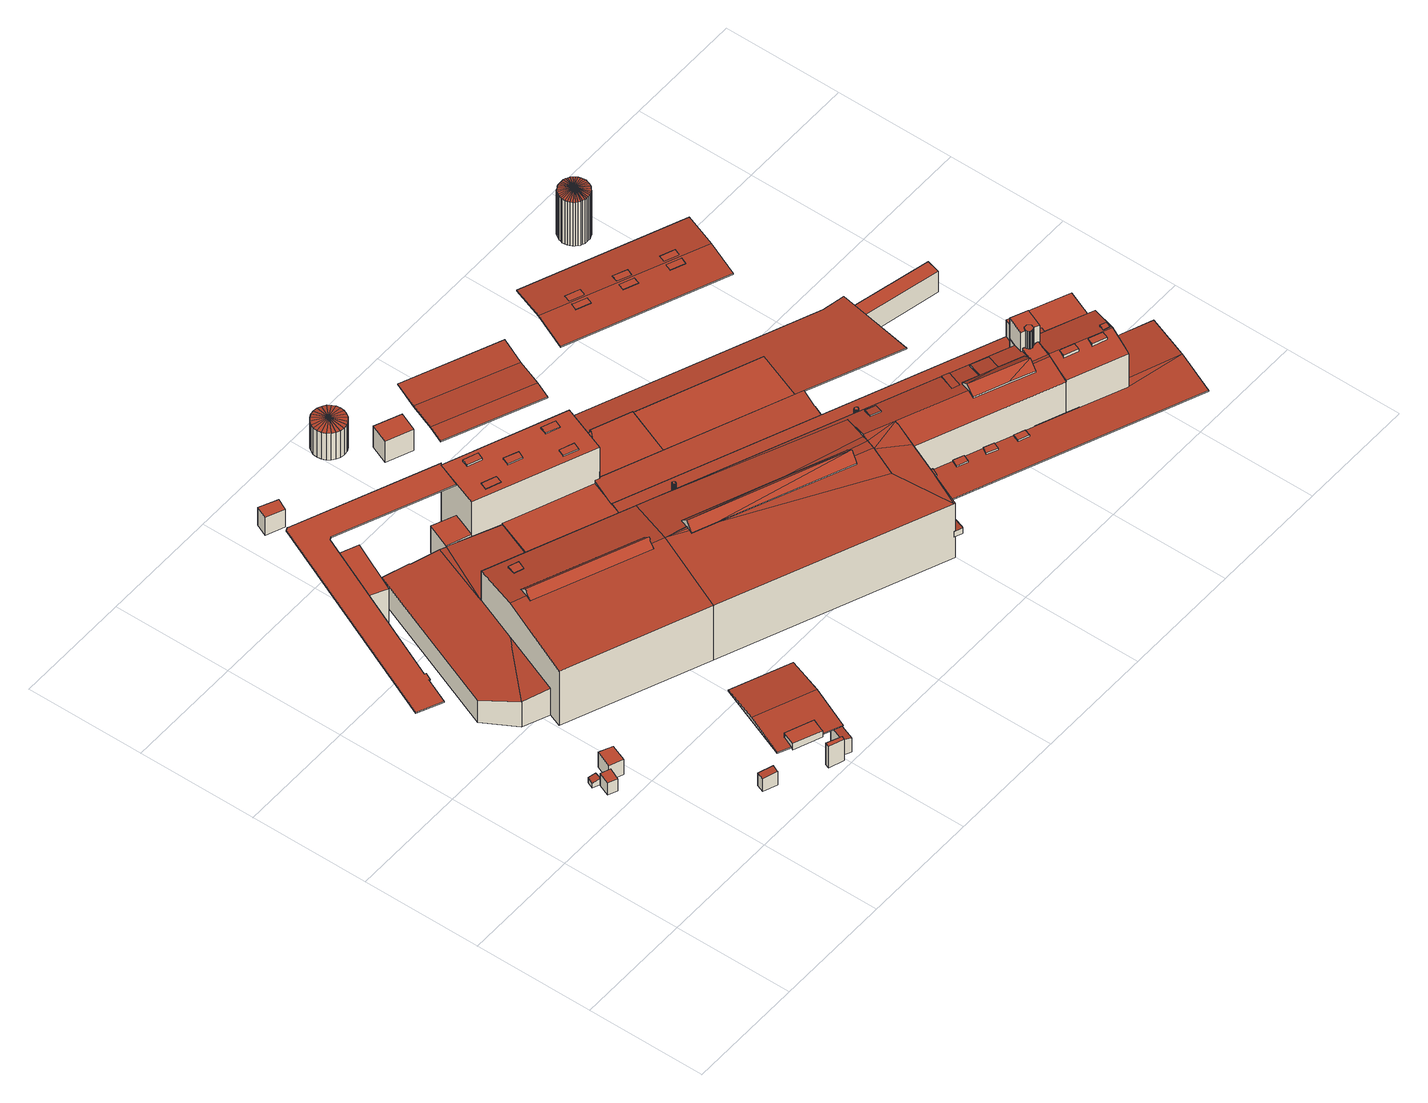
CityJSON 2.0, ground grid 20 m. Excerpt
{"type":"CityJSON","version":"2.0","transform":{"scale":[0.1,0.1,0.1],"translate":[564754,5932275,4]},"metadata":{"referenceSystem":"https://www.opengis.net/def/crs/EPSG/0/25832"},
"CityObjects":{
"building1":{"type":"Building","attributes":{"Grundfläche 2D":"3.600412","Grundhöhe NN":"5.811"},"geometry":[{"type":"Solid","lod":"3","boundaries":[[[[0,1,2,3]],[[4,5,3,2]],[[5,6,0,3]],[[6,7,1,0]],[[7,4,2,1]],[[7,6,5,4]]]],"semantics":{"surfaces":[{"type":"RoofSurface"},{"type":"WallSurface"},{"type":"GroundSurface"}],"values":[[0,1,1,1,1,2]]}}]},
"building2":{"type":"Building","attributes":{"Grundfläche 2D":"1.578413","Grundhöhe NN":"5.788"},"geometry":[{"type":"Solid","lod":"3","boundaries":[[[[8,9,10,11]],[[12,13,11,10]],[[13,14,8,11]],[[14,15,9,8]],[[15,12,10,9]],[[15,14,13,12]]]],"semantics":{"surfaces":[{"type":"RoofSurface"},{"type":"WallSurface"},{"type":"GroundSurface"}],"values":[[0,1,1,1,1,2]]}}]},
"building3":{"type":"Building","attributes":{"Grundfläche 2D":"7.293297","Grundhöhe NN":"5.823"},"geometry":[{"type":"Solid","lod":"3","boundaries":[[[[16,17,18,19]],[[20,21,19,18]],[[21,22,16,19]],[[22,23,17,16]],[[23,20,18,17]],[[23,22,21,20]]]],"semantics":{"surfaces":[{"type":"RoofSurface"},{"type":"WallSurface"},{"type":"GroundSurface"}],"values":[[0,1,1,1,1,2]]}}]},
"building4":{"type":"Building","attributes":{"Grundfläche 2D":"3.439639","Grundhöhe NN":"5.798"},"geometry":[{"type":"Solid","lod":"3","boundaries":[[[[24,25,26,27,28]],[[29,30,26,25]],[[30,31,27,26]],[[31,32,28,27]],[[28,32,33,29,25,24]],[[31,30,29,33,32]]]],"semantics":{"surfaces":[{"type":"RoofSurface"},{"type":"WallSurface"},{"type":"GroundSurface"}],"values":[[0,1,1,1,1,2]]}}]},
"building5":{"type":"Building","attributes":{"Grundfläche 2D":"9.857944","Grundhöhe NN":"5.798"},"children":["building5-1","building5-2"],"geometry":[{"type":"Solid","lod":"3","boundaries":[[[[34,35,36,37]],[[24,25,26,27,28]],[[38,39,40,41]],[[42,43,41,40]],[[43,44,38,41]],[[44,45,39,38]],[[45,42,40,39]],[[46,47,37,36]],[[47,48,34,37]],[[48,49,35,34]],[[49,46,36,35]],[[29,30,26,25]],[[30,31,27,26]],[[31,32,28,27]],[[28,32,33,29,25,24]],[[49,48,47,46]],[[31,30,29,33,32]],[[45,44,43,42]]]],"semantics":{"surfaces":[{"type":"RoofSurface"},{"type":"WallSurface"},{"type":"GroundSurface"}],"values":[[0,0,0,1,1,1,1,1,1,1,1,1,1,1,1,2,2,2]]}}]},
"building5-1":{"type":"BuildingInstallation","parents":["building5"],"geometry":[{"type":"MultiSurface","lod":"3","boundaries":[[[50,51,52,53,54]],[[51,55,56,52]],[[57,54,53,52,56,58,59]],[[50,54,57,60]],[[61,55,51,50,60,62]],[[63,64,58,56,55,61]]],"semantics":{"surfaces":[{"type":"RoofSurface"},{"type":"WallSurface"},{"type":"OuterCeilingSurface"}],"values":[0,1,1,1,1,2]}}]},
"building5-2":{"type":"BuildingInstallation","parents":["building5"],"geometry":[{"type":"MultiSurface","lod":"3","boundaries":[[[62,60,57,59,65,66,67,68]],[[66,69,70,67]],[[65,59,58,71]],[[69,66,65,71,72]],[[70,69,72,73]],[[68,67,70,73,74]],[[62,68,74,61]],[[61,74,73,72,71,58,64,63]]],"semantics":{"surfaces":[{"type":"RoofSurface"},{"type":"WallSurface"},{"type":"OuterCeilingSurface"}],"values":[0,0,1,1,1,1,1,2]}}]},
"building6":{"type":"Building","attributes":{"Grundfläche 2D":"1.724451","Grundhöhe NN":"5.798"},"children":["building6-1","building6-2"],"geometry":[{"type":"Solid","lod":"3","boundaries":[[[[38,39,40,41]],[[42,43,41,40]],[[43,44,38,41]],[[44,45,39,38]],[[45,42,40,39]],[[45,44,43,42]]]],"semantics":{"surfaces":[{"type":"RoofSurface"},{"type":"WallSurface"},{"type":"GroundSurface"}],"values":[[0,1,1,1,1,2]]}}]},
"building6-1":{"type":"BuildingInstallation","parents":["building6"],"geometry":[{"type":"MultiSurface","lod":"3","boundaries":[[[50,51,52,53,54]],[[51,55,56,52]],[[57,54,53,52,56,58,59]],[[50,54,57,60]],[[61,55,51,50,60,62]],[[63,64,58,56,55,61]]],"semantics":{"surfaces":[{"type":"RoofSurface"},{"type":"WallSurface"},{"type":"OuterCeilingSurface"}],"values":[0,1,1,1,1,2]}}]},
"building6-2":{"type":"BuildingInstallation","parents":["building6"],"geometry":[{"type":"MultiSurface","lod":"3","boundaries":[[[62,60,57,59,65,66,67,68]],[[66,69,70,67]],[[65,59,58,71]],[[69,66,65,71,72]],[[70,69,72,73]],[[68,67,70,73,74]],[[62,68,74,61]],[[61,74,73,72,71,58,64,63]]],"semantics":{"surfaces":[{"type":"RoofSurface"},{"type":"WallSurface"},{"type":"OuterCeilingSurface"}],"values":[0,0,1,1,1,1,1,2]}}]},
"building7":{"type":"Building","attributes":{"Grundfläche 2D":"29.887065","Grundhöhe NN":"5.659"},"children":["building7-1"],"geometry":[{"type":"Solid","lod":"3","boundaries":[[[[75,76,77,78]],[[79,80,78,77]],[[80,81,75,78]],[[81,82,76,75]],[[82,79,77,76]],[[82,81,80,79]]]],"semantics":{"surfaces":[{"type":"RoofSurface"},{"type":"WallSurface"},{"type":"GroundSurface"}],"values":[[0,1,1,1,1,2]]}}]},
"building7-1":{"type":"BuildingInstallation","parents":["building7"],"geometry":[{"type":"MultiSurface","lod":"3","boundaries":[[[83,84,85,86,87,88,89,90,91,92,93,94,95,96,97,98]],[[88,99,100,89]],[[90,89,100,101]],[[91,90,101,102]],[[92,91,102,103]],[[93,92,103,104]],[[94,93,104,105]],[[95,94,105,106]],[[96,95,106,107]],[[97,96,107,108]],[[98,97,108,109]],[[83,98,109,110]],[[111,85,84,83,110,112]],[[86,85,111,113]],[[88,87,86,113,114,99]],[[107,106,105,104,103,102,101,100,99,114,113,111,112,110,109,108]]],"semantics":{"surfaces":[{"type":"RoofSurface"},{"type":"WallSurface"},{"type":"OuterCeilingSurface"}],"values":[0,1,1,1,1,1,1,1,1,1,1,1,1,1,1,2]}}]},
"building8":{"type":"Building","attributes":{"Grundfläche 2D":"7.015825","Grundhöhe NN":"4.697"},"geometry":[{"type":"Solid","lod":"3","boundaries":[[[[115,116,117,118]],[[119,120,118,117]],[[120,121,115,118]],[[121,122,116,115]],[[122,119,117,116]],[[122,121,120,119]]]],"semantics":{"surfaces":[{"type":"RoofSurface"},{"type":"WallSurface"},{"type":"GroundSurface"}],"values":[[0,1,1,1,1,2]]}}]},
"building9":{"type":"Building","attributes":{"Grundfläche 2D":"23.121320","Grundhöhe NN":"5.548"},"geometry":[{"type":"Solid","lod":"3","boundaries":[[[[123,124,125]],[[123,126,124]],[[123,125,127]],[[123,127,128]],[[123,128,129]],[[123,129,130]],[[123,130,131]],[[123,131,132]],[[123,132,133]],[[123,133,134]],[[123,134,135]],[[123,135,136]],[[123,136,137]],[[123,137,138]],[[123,138,139]],[[123,139,140]],[[123,140,141]],[[123,141,142]],[[123,142,143]],[[123,143,144]],[[123,144,145]],[[123,145,146]],[[123,146,147]],[[123,147,126]],[[148,149,125,124]],[[149,150,127,125]],[[150,151,128,127]],[[152,148,124,126]],[[151,153,129,128]],[[153,154,130,129]],[[154,155,131,130]],[[155,156,132,131]],[[156,157,133,132]],[[157,158,134,133]],[[158,159,135,134]],[[159,160,136,135]],[[160,161,137,136]],[[161,162,138,137]],[[162,163,139,138]],[[163,164,140,139]],[[164,165,141,140]],[[165,166,142,141]],[[166,167,143,142]],[[167,168,144,143]],[[168,169,145,144]],[[169,170,146,145]],[[170,171,147,146]],[[171,152,126,147]],[[161,160,159,158,157,156,155,154,153,151,150,149,148,152,171,170,169,168,167,166,165,164,163,162]]]],"semantics":{"surfaces":[{"type":"RoofSurface"},{"type":"WallSurface"},{"type":"GroundSurface"}],"values":[[0,0,0,0,0,0,0,0,0,0,0,0,0,0,0,0,0,0,0,0,0,0,0,0,1,1,1,1,1,1,1,1,1,1,1,1,1,1,1,1,1,1,1,1,1,1,1,1,2]]}}]},
"building10":{"type":"Building","attributes":{"Grundfläche 2D":"15.546656","Grundhöhe NN":"5.584"},"geometry":[{"type":"Solid","lod":"3","boundaries":[[[[172,173,174,175]],[[176,177,175,174]],[[177,178,172,175]],[[178,179,173,172]],[[179,176,174,173]],[[179,178,177,176]]]],"semantics":{"surfaces":[{"type":"RoofSurface"},{"type":"WallSurface"},{"type":"GroundSurface"}],"values":[[0,1,1,1,1,2]]}}]},
"building11":{"type":"Building","attributes":{"Grundfläche 2D":"214.095824","Grundhöhe NN":"12.430"},"geometry":[{"type":"Solid","lod":"3","boundaries":[[[[180,181,182,183]],[[184,181,180,185]],[[186,184,185,187]],[[188,189,183,182]],[[189,190,191,192,187,185,180,183]],[[192,193,186,187]],[[193,194,195,188,182,181,184,186]],[[195,190,189,188]],[[195,194,191,190]],[[194,193,192,191]]]],"semantics":{"surfaces":[{"type":"RoofSurface"},{"type":"WallSurface"},{"type":"GroundSurface"}],"values":[[0,0,0,1,1,1,1,2,2,2]]}}]},
"building12":{"type":"Building","attributes":{"Grundfläche 2D":"3289.865215","Grundhöhe NN":"5.638"},"children":["building12-1","building12-2","building12-3","building12-4","building12-5","building12-6","building12-7","building12-8","building12-9","building12-10","building12-11","building12-12","building12-13","building12-14","building12-15","building12-16","building12-17","building12-18","building12-19","building12-20","building12-21","building12-22","building12-23","building12-24","building12-25","building12-26"],"geometry":[{"type":"MultiSurface","lod":"3","boundaries":[[[196,197,198,199]],[[200,197,196]],[[197,201,202,198]],[[203,204,198,202]],[[205,206,207,208]],[[209,210,211,212,213,214,215,216,217,218,219,220,221,222,223,208,207,224,225,226,227]],[[228,229,230,227,226,231,232]],[[231,233,234,235,236,237,238]],[[235,239,240,241,236]],[[238,242,231]],[[231,242,243]],[[240,239,244,245,246]],[[244,230,229,247,245]],[[243,232,231]],[[248,249,234]],[[235,234,249,250,251]],[[252,220,219,218,253,254,255,256,211,210,257]],[[244,251,210]],[[210,209,244]],[[251,250,210]],[[258,259,260,261]],[[262,263,258,261,264,265]],[[266,267,268,261]],[[268,264,261]],[[269,264,268]],[[270,271,272,273,274,275,276,277,278,279,280]],[[226,281,282,283,284,285,286,287,288,289,231]],[[289,290,291,292,293,284,283,294,233,231]],[[295,296,297,298,299,300,292,291]],[[297,287,285,298]],[[301,302,303,304,305,306,307,308]],[[309,310,311,312,303,302]],[[313,314,315,316]],[[317,318,319,320,321,322,323,324]],[[325,326,327,328,329,330,331,332,333,334]],[[335,336,337,338]],[[339,340,341]],[[342,343,344,345,346]],[[347,345,344]],[[348,349,350,351,339,341,345,347]],[[352,353,354]],[[355,356,352,354,357]],[[358,277,329,328,359,360,361]],[[210,250,257]],[[251,244,239,235]],[[230,244,209,227]],[[199,256,255,254,200,196]],[[218,217,216,201,197,200,254,253]],[[216,215,214,202,201]],[[203,213,212,204]],[[204,212,211,256,199,198]],[[237,236,241,259,258,263]],[[241,240,246,245,247,267,266,261,260,259]],[[247,229,228,269,268,267]],[[242,238,237,263,262,265,264,269,228,232,243]],[[296,295,291,290,289,288,287,297]],[[285,287,286]],[[284,293,292,300,299,298,285]],[[220,252,310,309,302,301,222,221]],[[362,311,310,252,363,364,365,366,367]],[[368,319,304,303,312,311,362,367,366,369,370]],[[317,324,208,307,306,305,304,319,318]],[[208,223,308,307]],[[301,308,223,222]],[[225,224,207,371,271,270,280,279,278,358,226]],[[372,248,234,233,373,374,375]],[[376,257,250,249,248,372,375,374,377,378]],[[363,252,257,376,378,377,365,364]],[[205,208,324,323]],[[274,273,206,205,323,322]],[[271,371,207,206,273,272]],[[354,353,313,316,326,325]],[[313,353,379,380,314]],[[338,315,314,380,381,335]],[[382,342,360,359,327,326,316,315,338,383]],[[334,384,385,354,325]],[[359,328,327]],[[334,333,332,331,330,386,387,388,389,384]],[[329,277,276]],[[386,330,329,276,275,390]],[[337,343,391,383,338]],[[336,335,381,392]],[[336,392,391,343,337]],[[393,394,294,283,282,345,341,340]],[[233,294,394,373]],[[346,345,282,281,226,358,361]],[[343,342,382,391]],[[344,343,391,395]],[[348,347,344,395,396]],[[349,348,396,397]],[[350,349,397,398]],[[351,350,398,399]],[[339,351,399,400]],[[340,339,400,393]],[[319,368,370,369,401,320]],[[320,401,390,275,321]],[[321,275,274,322]],[[357,354,385,402]],[[355,357,402,403]],[[356,355,403,404]],[[352,356,404,405]],[[353,352,405,379]],[[277,358,278]],[[360,342,346,361]],[[392,381,380,379,405,404,403,402,385,384,389,388,387,386,390,401,369,366,365,377,374,373,394,393,400,399,398,397,396,395,391],[391,382,383]]],"semantics":{"surfaces":[{"type":"RoofSurface"},{"type":"WallSurface"},{"type":"GroundSurface"}],"values":[0,0,0,0,0,0,0,0,0,0,0,0,0,0,0,0,0,0,0,0,0,0,0,0,0,0,0,0,0,0,0,0,0,0,0,0,0,0,0,0,0,0,0,1,1,1,1,1,1,1,1,1,1,1,1,1,1,1,1,1,1,1,1,1,1,1,1,1,1,1,1,1,1,1,1,1,1,1,1,1,1,1,1,1,1,1,1,1,1,1,1,1,1,1,1,1,1,1,1,1,1,1,1,1,2]}}]},
"building12-1":{"type":"BuildingInstallation","parents":["building12"],"geometry":[{"type":"MultiSurface","lod":"3","boundaries":[[[406,407,408,409,410,411,412,413,414,415,416,417,418,419,420,421,422,423,424,425,426,427]],[[222,223,308,418,417,416,428,429,430,301]],[[205,420,419,418,308,223,208]],[[206,421,420,205]],[[421,206,207,431,422]],[[432,433,434,435,425,424,423,422,431]]],"semantics":{"surfaces":[{"type":"RoofSurface"},{"type":"WallSurface"}],"values":[0,1,1,1,1,1]}}]},
"building12-2":{"type":"BuildingInstallation","parents":["building12"],"geometry":[{"type":"MultiSurface","lod":"3","boundaries":[[[436,437,438,439,440,441,442,443,444,445,446,447,448,449,450,451,452,453,454,455,456,457,458,459,460,461,462]],[[406,427,438,437]],[[427,426,439,438]],[[426,425,440,439]],[[435,463,435,440,425]],[[435,464,441,440]],[[464,465,442,441]],[[465,466,443,442]],[[466,467,444,443]],[[467,468,445,444]],[[468,469,446,445]],[[469,470,471,448,447,446]],[[471,472,449,448]],[[472,473,450,449]],[[473,474,451,450]],[[474,475,452,451]],[[475,476,453,452]],[[453,476,428,416,454]],[[416,415,455,454]],[[415,414,456,455]],[[414,413,457,456]],[[413,412,458,457]],[[412,411,459,458]],[[411,410,460,459]],[[410,409,461,460]],[[409,408,462,461]],[[408,407,436,462]],[[407,406,437,436]]],"semantics":{"surfaces":[{"type":"RoofSurface"},{"type":"WallSurface"}],"values":[0,1,1,1,1,1,1,1,1,1,1,1,1,1,1,1,1,1,1,1,1,1,1,1,1,1,1,1]}}]},
"building12-3":{"type":"BuildingInstallation","parents":["building12"],"geometry":[{"type":"MultiSurface","lod":"3","boundaries":[[[477,478,479,480]],[[480,479,481,482]],[[477,480,482,483]],[[483,484,478,477]],[[484,481,479,478]]],"semantics":{"surfaces":[{"type":"RoofSurface"},{"type":"WallSurface"}],"values":[0,1,1,1,1]}}]},
"building12-4":{"type":"BuildingInstallation","parents":["building12"],"geometry":[{"type":"MultiSurface","lod":"3","boundaries":[[[485,486,487,488]],[[488,487,489,490]],[[490,491,485,488]],[[486,485,491,492]],[[487,486,492,489]]],"semantics":{"surfaces":[{"type":"RoofSurface"},{"type":"WallSurface"}],"values":[0,1,1,1,1]}}]},
"building12-5":{"type":"BuildingInstallation","parents":["building12"],"geometry":[{"type":"MultiSurface","lod":"3","boundaries":[[[493,494,495,496]],[[496,495,497,498]],[[493,496,498,499]],[[494,493,499,500]],[[495,494,500,497]]],"semantics":{"surfaces":[{"type":"RoofSurface"},{"type":"WallSurface"}],"values":[0,1,1,1,1]}}]},
"building12-6":{"type":"BuildingInstallation","parents":["building12"],"geometry":[{"type":"MultiSurface","lod":"3","boundaries":[[[501,502,503,504]],[[504,503,505,506]],[[501,504,506,507]],[[502,501,507,508]],[[503,502,508,505]]],"semantics":{"surfaces":[{"type":"RoofSurface"},{"type":"WallSurface"}],"values":[0,1,1,1,1]}}]},
"building12-7":{"type":"BuildingInstallation","parents":["building12"],"geometry":[{"type":"MultiSurface","lod":"3","boundaries":[[[509,510,511,512]],[[512,511,513,514]],[[509,512,514,515]],[[510,509,515,516]],[[511,510,516,513]]],"semantics":{"surfaces":[{"type":"RoofSurface"},{"type":"WallSurface"}],"values":[0,1,1,1,1]}}]},
"building12-8":{"type":"BuildingInstallation","parents":["building12"],"geometry":[{"type":"MultiSurface","lod":"3","boundaries":[[[517,518,519,520,521,522,523,524,525,526,527,528,529,530,531,532,533,534,535,536]],[[525,524,537,538]],[[526,525,538,539]],[[527,526,539,540]],[[528,527,540,541]],[[529,528,541,542]],[[530,529,542,543]],[[531,530,543,544]],[[532,531,544,545]],[[533,532,545,546]],[[534,533,546,547]],[[535,534,547,548]],[[536,535,548,549]],[[517,536,549,550]],[[518,517,550,551]],[[519,518,551,552]],[[520,519,552,553]],[[521,520,553,554]],[[522,521,554,555]],[[523,522,555,556]],[[524,523,556,537]]],"semantics":{"surfaces":[{"type":"RoofSurface"},{"type":"WallSurface"}],"values":[0,1,1,1,1,1,1,1,1,1,1,1,1,1,1,1,1,1,1,1,1]}}]},
"building12-9":{"type":"BuildingInstallation","parents":["building12"],"geometry":[{"type":"MultiSurface","lod":"3","boundaries":[[[557,558,559,560]],[[561,562,559,558]],[[560,559,562,563,564,565]],[[565,279,557,560]],[[557,279,280,270,561,558]]],"semantics":{"surfaces":[{"type":"RoofSurface"},{"type":"WallSurface"}],"values":[0,1,1,1,1]}}]},
"building12-10":{"type":"BuildingInstallation","parents":["building12"],"geometry":[{"type":"MultiSurface","lod":"3","boundaries":[[[371,566,567,562,561]],[[271,371,561,270]],[[272,566,371,271]],[[568,567,566,272,569]],[[568,563,562,567]]],"semantics":{"surfaces":[{"type":"RoofSurface"},{"type":"WallSurface"}],"values":[0,1,1,1,1]}}]},
"building12-11":{"type":"BuildingInstallation","parents":["building12"],"geometry":[{"type":"MultiSurface","lod":"3","boundaries":[[[570,571,572,573]],[[573,572,574,575]],[[570,573,575,576]],[[571,570,576,577]],[[572,571,577,574]]],"semantics":{"surfaces":[{"type":"RoofSurface"},{"type":"WallSurface"}],"values":[0,1,1,1,1]}}]},
"building12-12":{"type":"BuildingInstallation","parents":["building12"],"geometry":[{"type":"MultiSurface","lod":"3","boundaries":[[[578,579,580,581,582,583,584,585,586,587,588,589,590,591,592,593,594,595,596,597,598,599]],[[586,585,600,601]],[[587,586,601,602]],[[588,587,602,603]],[[589,588,603,604]],[[590,589,604,605]],[[591,590,605,606]],[[592,591,606,607]],[[593,592,607,608]],[[594,593,608,609]],[[595,594,609,610]],[[596,595,610,611]],[[597,596,611,612]],[[598,597,612,613]],[[599,598,613,614]],[[578,599,614,615]],[[579,578,615,616]],[[580,579,616,617]],[[581,580,617,618]],[[582,581,618,619]],[[583,582,619,620]],[[584,583,620,621]],[[585,584,621,600]]],"semantics":{"surfaces":[{"type":"RoofSurface"},{"type":"WallSurface"}],"values":[0,1,1,1,1,1,1,1,1,1,1,1,1,1,1,1,1,1,1,1,1,1,1]}}]},
"building12-13":{"type":"BuildingInstallation","parents":["building12"],"geometry":[{"type":"MultiSurface","lod":"3","boundaries":[[[622,623,624,625]],[[625,624,626,627]],[[622,625,627,628]],[[623,622,628,629]],[[624,623,629,626]]],"semantics":{"surfaces":[{"type":"RoofSurface"},{"type":"WallSurface"}],"values":[0,1,1,1,1]}}]},
"building12-14":{"type":"BuildingInstallation","parents":["building12"],"geometry":[{"type":"MultiSurface","lod":"3","boundaries":[[[630,631,632,633]],[[632,317,318,633]],[[318,634,630,633]],[[631,630,634,635]],[[317,632,631,635]]],"semantics":{"surfaces":[{"type":"RoofSurface"},{"type":"WallSurface"}],"values":[0,1,1,1,1]}}]},
"building12-15":{"type":"BuildingInstallation","parents":["building12"],"geometry":[{"type":"MultiSurface","lod":"3","boundaries":[[[636,637,638,639]],[[637,636,640,641]],[[641,642,638,637]],[[642,643,639,638]],[[636,639,643,640]]],"semantics":{"surfaces":[{"type":"RoofSurface"},{"type":"WallSurface"}],"values":[0,1,1,1,1]}}]},
"building12-16":{"type":"BuildingInstallation","parents":["building12"],"geometry":[{"type":"MultiSurface","lod":"3","boundaries":[[[644,645,646,647]],[[647,646,648,649]],[[644,647,649,650]],[[645,644,650,651]],[[646,645,651,648]]],"semantics":{"surfaces":[{"type":"RoofSurface"},{"type":"WallSurface"}],"values":[0,1,1,1,1]}}]},
"building12-17":{"type":"BuildingInstallation","parents":["building12"],"geometry":[{"type":"MultiSurface","lod":"3","boundaries":[[[652,653,654,655,656,657]],[[658,655,654,653,659,660]],[[656,655,658,661]],[[657,656,661,662]],[[659,653,652,657,662,663]]],"semantics":{"surfaces":[{"type":"RoofSurface"},{"type":"WallSurface"}],"values":[0,1,1,1,1]}}]},
"building12-18":{"type":"BuildingInstallation","parents":["building12"],"geometry":[{"type":"MultiSurface","lod":"3","boundaries":[[[664,665,666,667]],[[668,665,664]],[[669,670,667,666]],[[670,671,664,667]],[[671,672,668,664]],[[669,666,665,668,672,673]]],"semantics":{"surfaces":[{"type":"RoofSurface"},{"type":"WallSurface"}],"values":[0,0,1,1,1,1]}}]},
"building12-19":{"type":"BuildingInstallation","parents":["building12"],"geometry":[{"type":"MultiSurface","lod":"3","boundaries":[[[202,674,675,203]],[[676,674,202,214,677]],[[678,679,675,674,676]],[[679,213,203,675]]],"semantics":{"surfaces":[{"type":"RoofSurface"},{"type":"WallSurface"}],"values":[0,1,1,1]}}]},
"building12-20":{"type":"BuildingInstallation","parents":["building12"],"geometry":[{"type":"MultiSurface","lod":"3","boundaries":[[[680,681,682,683]],[[684,685,686,680,683]],[[687,682,681,688]],[[687,684,683,682]]],"semantics":{"surfaces":[{"type":"RoofSurface"},{"type":"WallSurface"}],"values":[0,1,1,1]}}]},
"building12-21":{"type":"BuildingInstallation","parents":["building12"],"geometry":[{"type":"MultiSurface","lod":"3","boundaries":[[[689,690,219,220,221,430,474,473,472,471,470,469,468,467,466,465,434,433]],[[474,430,429,428,476,475]],[[465,464,435,434]],[[219,690,689,433,432,691]],[[221,220,221,222,301,430]]],"semantics":{"surfaces":[{"type":"RoofSurface"},{"type":"WallSurface"}],"values":[0,0,0,1,1]}}]},
"building12-22":{"type":"BuildingInstallation","parents":["building12"],"geometry":[{"type":"MultiSurface","lod":"3","boundaries":[[[692,693,694,695]],[[696,697,695,694]],[[697,698,692,695]],[[698,699,693,692]],[[699,696,694,693]],[[700,701,702,703]]],"semantics":{"surfaces":[{"type":"RoofSurface"},{"type":"WallSurface"},{"type":"OuterCeilingSurface"}],"values":[0,1,1,1,1,2]}}]},
"building12-23":{"type":"BuildingInstallation","parents":["building12"],"geometry":[{"type":"MultiSurface","lod":"3","boundaries":[[[704,705,706,707]],[[708,709,707,706]],[[709,710,704,707]],[[710,711,705,704]],[[711,708,706,705]],[[712,713,714,715]]],"semantics":{"surfaces":[{"type":"RoofSurface"},{"type":"WallSurface"},{"type":"OuterCeilingSurface"}],"values":[0,1,1,1,1,2]}}]},
"building12-24":{"type":"BuildingInstallation","parents":["building12"],"geometry":[{"type":"MultiSurface","lod":"3","boundaries":[[[716,717,718,719]],[[720,721,719,718]],[[721,722,716,719]],[[722,723,717,716]],[[723,720,718,717]],[[724,725,726,727]]],"semantics":{"surfaces":[{"type":"RoofSurface"},{"type":"WallSurface"},{"type":"OuterCeilingSurface"}],"values":[0,1,1,1,1,2]}}]},
"building12-25":{"type":"BuildingInstallation","parents":["building12"],"geometry":[{"type":"MultiSurface","lod":"3","boundaries":[[[728,729,730,731]],[[732,733,731,730]],[[733,734,728,731]],[[734,735,729,728]],[[735,732,730,729]],[[736,737,738,739]]],"semantics":{"surfaces":[{"type":"RoofSurface"},{"type":"WallSurface"},{"type":"OuterCeilingSurface"}],"values":[0,1,1,1,1,2]}}]},
"building12-26":{"type":"BuildingInstallation","parents":["building12"],"geometry":[{"type":"MultiSurface","lod":"3","boundaries":[[[740,741,742,743,744,368]],[[741,362,742]],[[745,746,742,362,363,376,747,748],[720,723,722,721,376],[732,735,734,733],[697,696,699,698],[709,708,711,710]],[[721,720,376]],[[747,372,749,750,751,752,748]],[[753,743,742,746,754]],[[370,368,744,743,753,755]],[[741,740,368,370,367,362]],[[376,363,362,367,364,378]],[[747,376,378,375,372]],[[372,375,756,749]],[[750,749,756,757]],[[751,750,757,758]],[[759,745,748,752,751,758]],[[746,745,759,754]],[[367,370,755,753,754,759,758,757,756,375,378,364],[726,725,724,727],[736,739,738,737],[703,702,701,700],[714,713,712,715]]],"semantics":{"surfaces":[{"type":"RoofSurface"},{"type":"WallSurface"},{"type":"OuterCeilingSurface"}],"values":[0,0,0,0,0,1,1,1,1,1,1,1,1,1,1,2]}}]},
"building13":{"type":"Building","attributes":{"Grundfläche 2D":"185.484920","Grundhöhe NN":"5.601"},"geometry":[{"type":"Solid","lod":"3","boundaries":[[[[760,761,357,762]],[[357,402,763,764,762]],[[765,760,762,764,763,766,767]],[[767,766,403,768,761,760,765]],[[761,768,403,402,357]],[[403,766,763,402]]]],"semantics":{"surfaces":[{"type":"RoofSurface"},{"type":"WallSurface"},{"type":"GroundSurface"}],"values":[[0,1,1,1,1,2]]}}]},
"building14":{"type":"Building","attributes":{"Grundfläche 2D":"33.005256","Grundhöhe NN":"5.601"},"children":["building14-1"],"geometry":[{"type":"Solid","lod":"3","boundaries":[[[[769,770,771,772]],[[773,774,772,771]],[[774,775,769,772]],[[775,776,770,769]],[[776,773,771,770]],[[776,775,774,773]]]],"semantics":{"surfaces":[{"type":"RoofSurface"},{"type":"WallSurface"},{"type":"GroundSurface"}],"values":[[0,1,1,1,1,2]]}}]},
"building14-1":{"type":"BuildingInstallation","parents":["building14"],"geometry":[{"type":"MultiSurface","lod":"3","boundaries":[[[765,762,777,778,779,780,781,782,783]],[[777,762,764,784]],[[785,778,777,784,786]],[[779,778,785,787]],[[780,779,787,788]],[[781,780,788,789]],[[782,781,789,790]],[[783,782,790,791]],[[765,783,791,768,767]],[[765,767,764,762]],[[790,789,788,787,785,786,784,764,767,768,791]]],"semantics":{"surfaces":[{"type":"RoofSurface"},{"type":"WallSurface"},{"type":"OuterCeilingSurface"}],"values":[0,1,1,1,1,1,1,1,1,1,2]}}]},
"building15":{"type":"Building","attributes":{"Grundfläche 2D":"348.401593","Grundhöhe NN":"12.955"},"children":["building15-1","building15-2","building15-3","building15-4","building15-5","building15-6"],"geometry":[{"type":"Solid","lod":"3","boundaries":[[[[792,793,794,795]],[[796,792,795,797]],[[798,799,800,797,795,794]],[[800,801,796,797]],[[801,802,803,793,792,796]],[[803,798,794,793]],[[803,802,799,798]],[[802,801,800,799]]]],"semantics":{"surfaces":[{"type":"RoofSurface"},{"type":"WallSurface"},{"type":"GroundSurface"}],"values":[[0,0,1,1,1,1,2,2]]}}]},
"building15-1":{"type":"BuildingInstallation","parents":["building15"],"geometry":[{"type":"MultiSurface","lod":"3","boundaries":[[[804,805,806,807]],[[807,806,808]],[[804,807,808,809]],[[804,809,805]]],"semantics":{"surfaces":[{"type":"RoofSurface"},{"type":"WallSurface"}],"values":[0,1,1,1]}}]},
"building15-2":{"type":"BuildingInstallation","parents":["building15"],"geometry":[{"type":"MultiSurface","lod":"3","boundaries":[[[810,811,812,813]],[[810,814,811]],[[815,813,812]],[[810,813,815,814]]],"semantics":{"surfaces":[{"type":"RoofSurface"},{"type":"WallSurface"}],"values":[0,1,1,1]}}]},
"building15-3":{"type":"BuildingInstallation","parents":["building15"],"geometry":[{"type":"MultiSurface","lod":"3","boundaries":[[[816,817,818,819]],[[819,818,820]],[[816,819,820,821]],[[816,821,817]]],"semantics":{"surfaces":[{"type":"RoofSurface"},{"type":"WallSurface"}],"values":[0,1,1,1]}}]},
"building15-4":{"type":"BuildingInstallation","parents":["building15"],"geometry":[{"type":"MultiSurface","lod":"3","boundaries":[[[822,823,824,825]],[[823,826,824]],[[827,822,825]],[[823,822,827,826]]],"semantics":{"surfaces":[{"type":"RoofSurface"},{"type":"WallSurface"}],"values":[0,1,1,1]}}]},
"building15-5":{"type":"BuildingInstallation","parents":["building15"],"geometry":[{"type":"MultiSurface","lod":"3","boundaries":[[[828,829,830,831]],[[828,831,832]],[[829,828,832,833]],[[829,833,830]]],"semantics":{"surfaces":[{"type":"RoofSurface"},{"type":"WallSurface"}],"values":[0,1,1,1]}}]},
"building15-6":{"type":"BuildingInstallation","parents":["building15"],"geometry":[{"type":"MultiSurface","lod":"3","boundaries":[[[834,835,836,837]],[[834,837,838]],[[835,834,838,839]],[[835,839,836]]],"semantics":{"surfaces":[{"type":"RoofSurface"},{"type":"WallSurface"}],"values":[0,1,1,1]}}]},
"building16":{"type":"Building","attributes":{"Grundfläche 2D":"18.559067","Grundhöhe NN":"4.968"},"geometry":[{"type":"Solid","lod":"3","boundaries":[[[[840,841,842]],[[840,843,841]],[[840,842,844]],[[840,844,845]],[[840,845,846]],[[840,846,847]],[[840,847,848]],[[840,848,849]],[[840,849,850]],[[840,850,851]],[[840,851,852]],[[840,852,853]],[[840,853,854]],[[840,854,855]],[[840,855,856]],[[840,856,857]],[[840,857,858]],[[840,858,859]],[[840,859,860]],[[840,860,861]],[[840,861,862]],[[840,862,863]],[[840,863,864]],[[840,864,865]],[[840,865,866]],[[840,866,867]],[[840,867,868]],[[840,868,869]],[[840,869,870]],[[840,870,871]],[[840,871,872]],[[840,872,873]],[[840,873,874]],[[840,874,875]],[[840,875,876]],[[840,876,877]],[[840,877,878]],[[840,878,879]],[[840,879,880]],[[840,880,843]],[[881,882,842,841]],[[882,883,844,842]],[[883,884,845,844]],[[885,881,841,843]],[[886,885,843,880]],[[884,887,846,845]],[[887,888,847,846]],[[888,889,848,847]],[[889,890,849,848]],[[890,891,850,849]],[[891,892,851,850]],[[892,893,852,851]],[[893,894,853,852]],[[894,895,854,853]],[[895,896,855,854]],[[896,897,856,855]],[[897,898,857,856]],[[898,899,858,857]],[[899,900,859,858]],[[900,901,860,859]],[[901,902,861,860]],[[902,903,862,861]],[[903,904,863,862]],[[904,905,864,863]],[[905,906,865,864]],[[906,907,866,865]],[[907,908,867,866]],[[908,909,868,867]],[[909,910,869,868]],[[910,911,870,869]],[[911,912,871,870]],[[912,913,872,871]],[[913,914,873,872]],[[914,915,874,873]],[[915,916,875,874]],[[916,917,876,875]],[[917,918,877,876]],[[918,919,878,877]],[[919,920,879,878]],[[920,886,880,879]],[[916,915,914,913,912,911,910,909,908,907,906,905,904,903,902,901,900,899,898,897,896,895,894,893,892,891,890,889,888,887,884,883,882,881,885,886,920,919,918,917]]]],"semantics":{"surfaces":[{"type":"RoofSurface"},{"type":"WallSurface"},{"type":"GroundSurface"}],"values":[[0,0,0,0,0,0,0,0,0,0,0,0,0,0,0,0,0,0,0,0,0,0,0,0,0,0,0,0,0,0,0,0,0,0,0,0,0,0,0,0,1,1,1,1,1,1,1,1,1,1,1,1,1,1,1,1,1,1,1,1,1,1,1,1,1,1,1,1,1,1,1,1,1,1,1,1,1,1,1,1,2]]}}]}
},
"vertices":[
[141,246,43],[133,226,43],[148,220,43],[157,240,43],[148,220,18],[157,240,18],[141,246,18],[133,226,18],
[147,259,30],[135,263,28],[130,252,28],[143,247,30],[130,252,18],[143,247,18],[147,259,18],[135,263,18],
[189,260,49],[167,270,49],[155,242,49],[178,233,49],[155,242,18],[178,233,18],[189,260,18],[167,270,18],
[295,50,46],[300,61,46],[277,71,44],[272,58,44],[295,49,46],[300,61,18],[277,71,18],[272,58,18],[295,49,18],[295,50,18],
[409,6,47],[420,35,47],[406,41,51],[395,12,51],[389,4,62],[392,10,62],[368,20,62],[365,13,62],[368,20,18],[365,13,18],[389,4,18],[392,10,18],[406,41,18],[395,12,18],[409,6,18],[420,35,18],
[323,59,96],[314,37,96],[359,19,96],[360,23,96],[368,41,96],[314,37,83],[359,19,83],[368,41,86],[360,23,83],[360,23,85],[323,59,86],[316,41,83],[316,41,85],[323,59,83],[368,41,83],
[393,9,85],[421,77,90],[322,117,90],[295,50,85],[445,138,85],[347,178,85],[393,9,83],[445,138,83],[347,178,83],[295,50,83],
[200,669,94],[241,753,94],[210,766,94],[171,683,94],[210,766,17],[171,683,17],[200,669,17],[241,753,17],
[405,735,135],[176,829,135],[175,830,135],[170,828,135],[169,826,135],[7,471,135],[48,452,135],[67,494,135],[69,493,135],[75,505,135],[72,506,135],[193,768,135],[198,771,135],[386,693,135],[402,732,135],[403,732,135],[7,471,133],[48,452,133],[67,494,133],[69,493,133],[75,505,133],[72,506,133],[193,768,133],[198,771,133],[386,693,133],[402,732,133],[403,732,133],[405,735,133],[175,830,133],[176,829,133],[170,828,133],[169,826,133],
[276,924,44],[246,938,44],[237,918,44],[267,905,44],[237,918,7],[267,905,7],[276,924,7],[246,938,7],
[421,948,75],[414,921,70],[421,920,70],[408,924,70],[429,921,70],[435,924,70],[441,928,70],[445,934,70],[448,941,70],[449,948,70],[448,955,70],[445,961,70],[441,967,70],[435,971,70],[429,974,70],[421,975,70],[414,974,70],[408,971,70],[402,967,70],[398,961,70],[395,955,70],[394,948,70],[395,941,70],[398,934,70],[402,928,70],[414,921,15],[421,920,15],[429,921,15],[435,924,15],[408,924,15],[441,928,15],[445,934,15],[448,941,15],[449,948,15],[448,955,15],[445,961,15],[441,967,15],[435,971,15],[429,974,15],[421,975,15],[414,974,15],[408,971,15],[402,967,15],[398,961,15],[395,955,15],[394,948,15],[395,941,15],[398,934,15],[402,928,15],
[487,847,60],[500,878,60],[457,896,60],[444,865,60],[457,896,16],[444,865,16],[487,847,16],[500,878,16],
[643,748,89],[484,815,89],[473,788,87],[632,721,87],[503,860,86],[661,792,86],[521,902,89],[680,835,89],[473,788,85],[632,721,85],[643,748,87],[661,792,84],[680,835,87],[521,902,87],[503,860,84],[484,815,87],
[1012,195,143],[1058,192,155],[965,232,155],[959,217,143],[1052,178,143],[1065,208,143],[1026,224,143],[998,235,143],[971,246,143],[1114,239,133],[1086,251,133],[1080,237,133],[1108,225,133],[807,295,143],[856,275,143],[964,230,143],[971,246,140],[998,235,140],[1026,224,140],[1059,210,140],[1065,208,140],[1063,205,140],[1058,191,143],[1062,189,143],[1086,179,143],[1087,181,143],[1099,210,137],[1101,209,137],[1058,246,133],[1011,265,133],[512,470,132],[823,335,134],[521,396,141],[659,340,141],[807,295,139],[481,394,143],[516,383,143],[430,268,129],[791,120,129],[777,221,137],[551,353,142],[510,370,142],[512,375,143],[796,268,143],[764,281,143],[758,268,141],[514,380,143],[515,382,143],[802,283,142],[769,294,142],[764,282,143],[769,295,142],[793,120,129],[815,174,133],[838,231,138],[796,268,140],[1069,137,133],[1055,186,142],[1052,178,140],[1012,195,140],[959,217,140],[838,231,133],[551,353,143],[758,268,143],[764,281,156],[764,282,157],[514,380,155],[510,370,143],[515,382,157],[515,382,156],[769,294,144],[769,295,143],[658,340,143],[521,396,143],[1058,246,68],[1080,237,68],[1084,246,68],[1086,251,69],[1109,241,69],[1130,291,72],[538,533,72],[526,504,70],[512,470,68],[1011,265,68],[1043,252,68],[373,527,132],[279,565,132],[248,490,143],[273,480,143],[279,495,141],[458,421,141],[464,419,141],[463,416,141],[458,403,143],[457,403,143],[454,394,142],[269,470,142],[272,479,143],[197,363,129],[457,403,151],[458,403,152],[459,406,155],[274,482,155],[273,480,152],[272,479,151],[1099,210,139],[1087,181,146],[1182,142,146],[1200,187,136],[1128,217,136],[1120,220,136],[1108,225,136],[1101,209,139],[1086,179,145],[1069,137,136],[1163,98,136],[1169,110,138],[595,654,136],[402,732,136],[370,653,139],[563,575,139],[1120,220,108],[1128,217,108],[1200,187,108],[1227,250,107],[1130,291,107],[1109,241,108],[1114,239,108],[1108,225,108],[563,577,75],[563,575,74],[556,578,74],[540,538,69],[538,533,69],[853,404,69],[860,422,71],[860,423,71],[871,450,75],[872,451,75],[386,693,71],[348,709,71],[331,668,71],[370,653,71],[163,403,68],[206,385,71],[248,490,71],[416,634,65],[331,668,70],[331,667,70],[279,565,71],[373,527,65],[320,671,71],[275,690,66],[276,691,66],[234,708,62],[132,457,62],[628,641,72],[595,654,71],[563,577,73],[694,618,72],[629,644,72],[661,537,73],[512,470,71],[556,578,68],[416,634,68],[373,527,71],[1163,98,69],[1069,137,69],[1069,137,62],[1069,137,16],[1163,98,16],[1163,98,62],[1200,187,64],[1200,187,16],[1200,187,62],[1080,237,95],[793,120,72],[430,268,16],[793,120,16],[793,120,62],[838,231,69],[838,231,16],[838,231,62],[595,654,16],[402,732,16],[386,693,16],[416,634,16],[370,653,16],[872,451,16],[563,577,16],[853,404,16],[860,422,16],[860,423,16],[871,450,16],[1130,291,16],[331,668,16],[348,709,16],[206,385,16],[197,363,16],[331,667,16],[275,690,16],[276,691,16],[234,708,16],[132,457,16],[163,403,16],[1227,250,16],[661,537,16],[694,618,16],[629,644,16],[628,641,16],
[1083,222,175],[1085,222,175],[1086,222,175],[1088,222,175],[1089,221,175],[1090,220,175],[1091,218,175],[1092,217,175],[1092,215,175],[1091,214,175],[1091,213,175],[1095,212,175],[1101,209,175],[1108,225,175],[1114,239,175],[1086,251,175],[1073,221,175],[1075,220,175],[1076,220,175],[1080,218,175],[1081,220,175],[1082,221,175],[1091,213,142],[1095,212,142],[1099,210,142],[1073,221,136],[1075,220,137],[1075,220,142],[1076,220,142],[1080,218,142],
[1085,222,178],[1083,222,178],[1082,221,178],[1081,220,178],[1080,218,178],[1079,217,178],[1079,215,178],[1079,214,178],[1080,212,178],[1081,211,178],[1082,210,178],[1083,210,178],[1084,210,178],[1085,209,178],[1087,210,178],[1088,210,178],[1090,211,178],[1091,212,178],[1091,213,178],[1091,214,178],[1092,215,178],[1092,217,178],[1091,218,178],[1090,220,178],[1089,221,178],[1088,222,178],[1086,222,178],[1080,218,137],[1079,217,142],[1079,215,142],[1079,214,142],[1080,212,142],[1081,211,142],[1082,210,142],[1083,210,142],[1084,210,142],[1085,209,142],[1087,210,142],[1088,210,142],[1090,211,142],[1091,212,142],
[565,655,139],[542,664,139],[538,652,139],[560,643,139],[538,652,137],[560,643,137],[565,655,137],[542,664,137],
[429,655,140],[406,664,140],[401,652,140],[425,643,140],[401,652,139],[425,643,139],[429,655,138],[406,664,138],
[449,703,140],[425,712,140],[421,701,140],[444,692,140],[421,701,137],[444,692,137],[449,703,137],[425,712,137],
[546,607,141],[523,616,141],[518,605,141],[541,595,141],[518,605,139],[541,595,139],[546,607,138],[523,616,138],
[486,659,140],[463,669,140],[458,657,140],[481,648,140],[458,657,138],[481,648,138],[486,659,137],[463,669,137],
[576,450,138],[577,450,138],[577,451,138],[577,452,138],[576,453,138],[575,454,138],[574,454,138],[573,454,138],[573,453,138],[572,453,138],[572,452,138],[572,451,138],[572,450,138],[572,449,138],[573,449,138],[573,448,138],[574,448,138],[575,448,138],[575,449,138],[576,449,138],[573,454,68],[573,453,68],[572,453,68],[572,452,68],[572,451,68],[572,450,68],[572,449,68],[573,449,68],[573,448,68],[574,448,68],[575,448,68],[575,449,68],[576,449,68],[576,450,68],[577,450,68],[577,451,68],[577,452,68],[576,453,68],[575,454,68],[574,454,68],
[1011,265,115],[1058,246,115],[1062,255,115],[1015,275,115],[1058,246,95],[1062,255,95],[1062,255,68],[1056,258,69],[1015,275,69],
[1084,246,95],[1062,256,95],[1062,256,69],[1073,251,68],
[738,412,72],[720,419,72],[716,410,72],[734,402,72],[716,410,69],[734,402,69],[738,412,70],[720,419,70],
[851,338,133],[851,339,133],[850,340,133],[850,341,133],[849,341,133],[848,342,133],[847,342,133],[846,341,133],[845,341,133],[845,340,133],[844,340,133],[844,339,133],[844,338,133],[844,337,133],[845,337,133],[845,336,133],[846,336,133],[847,335,133],[848,335,133],[849,336,133],[850,336,133],[850,337,133],[846,341,68],[845,341,68],[845,340,68],[844,340,68],[844,339,68],[844,338,68],[844,337,68],[845,337,68],[845,336,68],[846,336,68],[847,335,68],[848,335,68],[849,336,68],[850,336,68],[850,337,68],[851,338,68],[851,339,68],[850,340,68],[850,341,68],[849,341,68],[848,342,68],[847,342,68],
[322,532,137],[306,538,137],[301,524,137],[316,518,137],[301,524,136],[316,518,136],[322,532,134],[306,538,134],
[1133,230,128],[1126,233,130],[1120,220,130],[1128,217,128],[1133,230,108],[1126,233,108],
[1096,162,148],[1119,153,148],[1123,164,148],[1101,173,148],[1096,162,143],[1119,153,143],[1123,164,145],[1101,173,145],
[1165,146,148],[1143,155,148],[1138,144,148],[1161,135,148],[1138,144,143],[1161,135,143],[1165,146,145],[1143,155,145],
[1173,155,146],[1170,149,146],[1180,146,146],[1181,145,146],[1184,155,146],[1174,159,146],[1181,145,145],[1170,149,145],[1180,146,145],[1184,155,143],[1174,159,143],[1173,155,144],
[867,319,136],[850,325,136],[845,312,139],[861,305,139],[850,326,136],[845,312,137],[861,305,137],[867,319,134],[850,326,134],[850,325,134],
[1037,250,137],[1009,262,137],[1037,250,134],[1033,240,136],[1016,259,134],[1009,262,134],
[955,250,140],[967,245,140],[979,275,137],[968,280,137],[968,280,133],[968,280,134],[963,268,136],[979,275,134],[976,267,135],
[1072,213,142],[1067,201,143],[1067,201,141],
[938,177,71],[955,169,71],[960,180,71],[943,187,71],[960,180,68],[943,187,69],[938,177,68],[955,169,68],[955,169,62],[938,177,62],[943,187,62],[960,180,62],
[893,195,71],[910,188,71],[915,199,71],[898,206,71],[915,199,69],[898,206,69],[893,195,68],[910,188,68],[910,188,62],[893,195,62],[898,206,62],[915,199,62],
[847,214,71],[863,207,71],[868,218,71],[851,225,71],[868,218,69],[851,225,69],[847,214,68],[863,207,68],[863,207,62],[847,214,62],[851,225,62],[868,218,62],
[985,157,71],[1002,150,71],[1006,161,71],[989,168,71],[1006,161,68],[989,168,69],[985,157,68],[1002,150,68],[1002,150,62],[985,157,62],[989,168,62],[1006,161,62],
[1182,142,68],[1169,110,70],[1257,76,70],[1288,151,64],[1233,173,64],[827,172,64],[1229,7,64],[815,174,64],[826,169,64],[791,120,72],[790,119,73],[803,114,73],[805,117,72],[1288,151,62],[1229,7,62],[1233,173,62],[791,120,62],[790,119,62],[803,114,62],[827,172,62],
[892,538,70],[694,618,70],[859,457,73],[859,457,16],[859,457,71],[892,538,69],[892,538,16],[892,538,67],[694,618,67],
[1185,473,59],[1051,503,61],[1046,480,61],[1179,450,59],[1046,480,16],[1179,450,16],[1185,473,16],[1051,503,16],
[1026,388,73],[1055,522,66],[1017,529,67],[441,763,67],[425,723,69],[628,641,69],[629,644,69],[1026,388,71],[1055,522,65],[1034,425,69],[1017,529,65],[441,763,65],[425,723,67],[628,641,67],[629,644,67],
[998,714,97],[1022,772,92],[763,878,92],[740,821,97],[975,657,92],[716,763,92],[763,878,90],[740,821,95],[716,763,90],[975,657,90],[998,714,95],[1022,772,90],
[875,748,97],[879,759,97],[856,769,97],[852,758,97],[852,758,96],[875,748,96],
[945,719,97],[950,730,97],[927,740,97],[922,728,97],[945,719,96],[922,728,96],
[804,777,97],[809,789,97],[786,798,97],[781,787,97],[781,787,96],[804,777,96],
[815,806,97],[792,815,97],[788,804,97],[811,794,97],[792,815,96],[815,806,96],
[957,747,97],[934,756,97],[930,745,97],[953,736,97],[957,747,96],[934,756,96],
[886,776,97],[863,786,97],[859,775,97],[881,765,97],[886,776,96],[863,786,96],
[958,927,106],[941,946,101],[939,943,101],[945,948,101],[937,940,101],[935,936,101],[934,933,101],[933,929,101],[933,925,101],[934,921,101],[935,918,101],[937,914,101],[939,911,101],[942,909,101],[945,906,101],[948,905,101],[952,903,101],[955,903,101],[959,903,101],[963,903,101],[967,905,101],[970,906,101],[973,909,101],[976,911,101],[978,914,101],[980,918,101],[981,921,101],[982,925,101],[982,929,101],[981,933,101],[980,937,101],[978,940,101],[976,943,101],[973,946,101],[970,948,101],[967,950,101],[963,951,101],[959,951,101],[955,951,101],[952,951,101],[948,950,101],[941,946,10],[939,943,10],[937,940,10],[935,936,10],[945,948,10],[948,950,10],[934,933,10],[933,929,10],[933,925,10],[934,921,10],[935,918,10],[937,914,10],[939,911,10],[942,909,10],[945,906,10],[948,905,10],[952,903,10],[955,903,10],[959,903,10],[963,903,10],[967,905,10],[970,906,10],[973,909,10],[976,911,10],[978,914,10],[980,918,10],[981,921,10],[982,925,10],[982,929,10],[981,933,10],[980,937,10],[978,940,10],[976,943,10],[973,946,10],[970,948,10],[967,950,10],[963,951,10],[959,951,10],[955,951,10],[952,951,10]
]}
